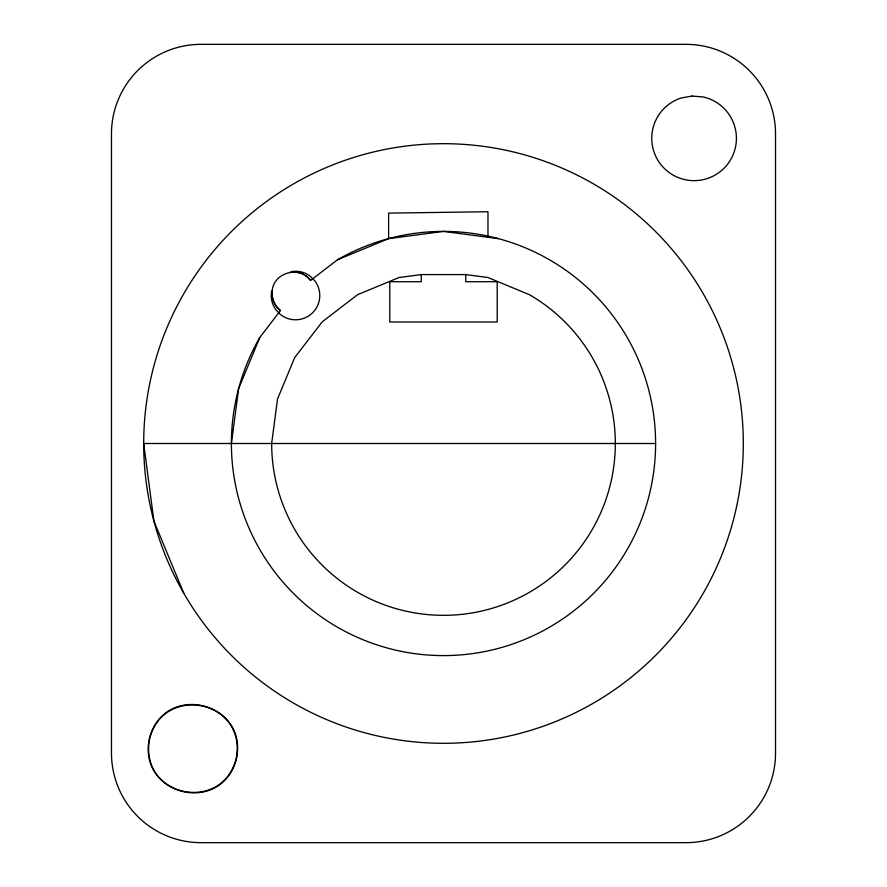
<?xml version="1.0" encoding="UTF-8"?>
<svg xmlns="http://www.w3.org/2000/svg" width="887" height="887" viewBox="0 0 887 887"><rect width="100%" height="100%" fill="white"/><g stroke="black" fill="none" stroke-linecap="round" stroke-linejoin="round"><path stroke-width="1.33" d="M231.396 443.5L238.625 388.606L259.813 337.448L280.447 310.561A21.476 21.476 0 0 1 272.22 290.714C273.728 272.387 299.917 265.224 310.561 280.447L337.448 259.813L388.606 238.625L443.5 231.396L498.394 238.625M421.258 274.593L399.028 277.52L357.583 294.695L322.303 321.759L294.695 357.583L277.52 399.028L271.666 443.5A171.834 171.834 0 0 0 529.417 592.305A171.834 171.834 0 0 0 529.417 294.695L487.972 277.52L465.742 274.593L421.258 274.593L421.258 281.722L389.803 281.722L389.803 321.992L497.197 321.992L497.197 281.722L465.742 281.722L465.742 274.593M655.604 443.5L143.694 443.5L153.906 521.101L183.853 593.403M280.447 310.561C274.526 305.86 271.367 298.232 272.22 290.714L271.5 291.978A24.259 24.259 0 0 0 276.034 309.984L280.447 314.53A24.259 24.259 0 0 0 314.974 281.024L310.561 276.478A24.259 24.259 0 0 0 292.699 271.4L290.714 272.22A21.476 21.476 0 0 1 310.561 280.447M487.972 237.25L487.972 211.738L388.606 213.113L388.606 238.625M337.448 259.813A212.104 212.104 0 0 1 652.377 406.667A212.104 212.104 0 0 1 406.667 652.377A212.104 212.104 0 0 1 259.813 337.448M149.105 741.576C141.332 799.287 225.852 812.991 236.729 755.791C244.49 698.069 159.97 684.365 149.105 741.576M149.692 737.097C136.033 794.198 219.411 816.539 236.13 760.259C249.79 703.158 166.412 680.817 149.692 737.097M691.993 96.04L681.127 98.013A42.332 42.332 0 0 0 660.649 164.283A42.332 42.332 0 0 0 729.923 160.857A42.332 42.332 0 0 0 703.014 96.938L691.993 96.04M686.028 44.35L200.972 44.35A89.498 89.498 0 0 0 111.474 133.848L111.474 753.152A89.498 89.498 0 0 0 200.972 842.65L686.028 842.65A89.498 89.498 0 0 0 775.526 753.152L775.526 133.848A89.498 89.498 0 0 0 686.028 44.35M231.507 655.493A299.806 299.806 0 0 0 733.094 521.101A299.806 299.806 0 0 0 365.899 153.906A299.806 299.806 0 0 0 231.507 655.493"/></g></svg>
